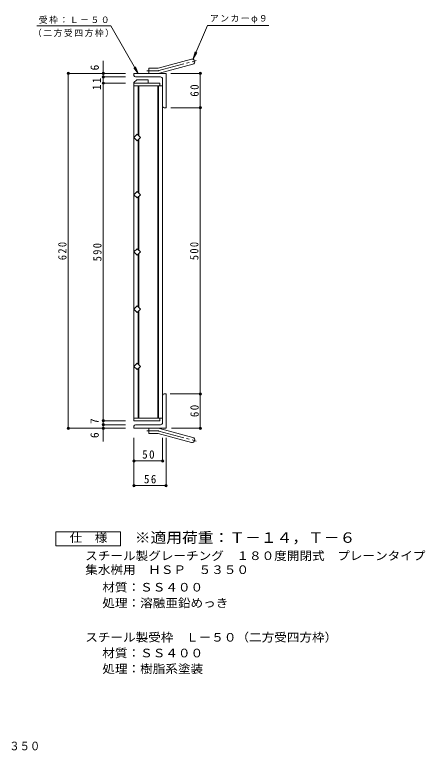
# Model space of a CAD drawing. Units: millimetres, scale not verified. Extents: x -567 to 866, y -688 to 653.
# Drawn here: x 150 to 866, y -688 to 600 of the extents above; entities that cross this region are included whole.
import ezdxf
from ezdxf.enums import TextEntityAlignment as Align

# ---------------------------------------------------------------- set-up
doc = ezdxf.new("R2010")
doc.units = ezdxf.units.MM
doc.header["$LTSCALE"] = 5
doc.header["$PDMODE"] = 32
doc.header["$PDSIZE"] = 4
doc.linetypes.add('CHAIN2', pattern=[12, 9, -1, 1, -1])
for name, color, linetype, lineweight in [('B-1', 2, 'Continuous', 9), ('B-2', 3, 'Continuous', 9), ('B-4', 7, 'Continuous', 9), ('B-5', 7, 'Continuous', 9), ('F-4_F-4ﾚｲﾔ', 2, 'Continuous', 9)]:
    doc.layers.add(name, color=color, linetype=linetype, lineweight=lineweight)
doc.layers.add('F-5_F-5ﾚｲﾔ', color=2, linetype='Continuous')
doc.styles.add('ＭＳ ゴシック', font='')
doc.styles.get('ＭＳ ゴシック').set_extended_font_data('MS Gothic')

msp = doc.modelspace()

# ---------------------------------------------------------------- linework, layer by layer
at = {"layer": 'B-1'}
for p, q in [((399.847, 506.376), (458.038, 521.969)), ((383.703, 497.07), (383.703, 506.07)), ((397.518, 506.07), (383.703, 506.07)), ((402.177, 497.683), (460.367, 513.275)), ((357.703, 493.57), (357.703, 497.07)), ((413.703, 497.07), (357.703, 497.07)), ((403.703, 491.07), (360.203, 491.07)), ((413.703, 497.07), (413.703, 437.07)), ((407.703, 487.07), (407.703, 439.57)), ((410.203, 437.07), (413.703, 437.07)), ((410.203, -62.93), (413.703, -62.93)), ((413.703, -122.93), (413.703, -62.93)), ((407.703, -112.93), (407.703, -65.43)), ((357.703, -119.43), (357.703, -122.93)), ((413.703, -122.93), (357.703, -122.93)), ((403.703, -116.93), (360.203, -116.93)), ((383.703, -122.93), (383.703, -131.93)), ((402.177, -123.544), (460.367, -139.136)), ((397.518, -131.93), (383.703, -131.93)), ((399.847, -132.237), (458.038, -147.829))]:
    msp.add_line(p, q, dxfattribs=at)
at = {"layer": 'B-1', "linetype": 'CHAIN2'}
for p, q in [((401.012, 502.03), (466.178, 519.491)), ((397.518, 501.57), (379.898, 501.57)), ((397.518, -127.43), (379.898, -127.43)), ((401.012, -127.89), (466.178, -145.352))]:
    msp.add_line(p, q, dxfattribs=at)
at = {"layer": 'B-1'}
for centre, radius, start, end in [((459.203, 517.622), 4.5, 285.00014, 104.99991), ((397.518, 515.07), 9, 270, 285.00002), ((360.203, 493.57), 2.5, 180, 270), ((397.518, 515.07), 18, 270, 285), ((403.703, 487.07), 4, 0, 90), ((410.203, 439.57), 2.5, 180, 270), ((410.203, -65.43), 2.5, 90, 180), ((403.703, -112.93), 4, 270, 0), ((360.203, -119.43), 2.5, 90, 180), ((397.518, -140.93), 18, 75, 90), ((397.518, -140.93), 9, 74.99998, 90), ((459.203, -143.482), 4.5, 255.00009, 74.99986)]:
    msp.add_arc(centre, radius, start, end, dxfattribs=at)
at = {"layer": 'B-1', "linetype": 'CHAIN2'}
for centre, start, end in [((397.518, 515.07), 270, 284.99995), ((397.518, -140.93), 75.00005, 90)]:
    msp.add_arc(centre, 13.5, start, end, dxfattribs=at)
at = {"layer": 'B-2'}
for p, q in [((357.703, 481.07), (362.703, 486.07)), ((357.703, 481.07), (357.703, 480.07)), ((357.703, 480.07), (402.703, 480.07)), ((357.703, -109.93), (357.703, 480.07)), ((362.703, 486.07), (382.703, 486.07)), ((382.703, 480.07), (382.703, 486.07)), ((402.703, 480.07), (402.703, 475.57)), ((357.703, 475.57), (407.703, 475.57)), ((364.703, 389.383), (364.703, 475.57)), ((366.203, 387.883), (366.203, 475.57)), ((399.203, -105.43), (399.203, 475.57)), ((400.703, -105.43), (400.703, 475.57)), ((407.703, -105.43), (407.703, 475.57)), ((364.703, 289.384), (364.703, 380.756)), ((366.203, 287.883), (366.203, 382.256)), ((364.703, 189.383), (364.703, 280.756)), ((366.203, 187.883), (366.203, 282.256)), ((364.703, 89.384), (364.703, 180.756)), ((366.203, 87.883), (366.203, 182.256)), ((364.703, -10.617), (364.703, 80.756)), ((366.203, -12.117), (366.203, 82.256)), ((364.703, -105.43), (364.703, -19.244)), ((366.203, -105.43), (366.203, -17.744)), ((357.703, -105.43), (407.703, -105.43)), ((357.703, -109.93), (402.703, -109.93)), ((402.703, -109.93), (402.703, -105.43))]:
    msp.add_line(p, q, dxfattribs=at)
for points in [[(369.016, 385.07), (363.36, 390.726), (357.703, 385.07), (363.36, 379.413)], [(369.016, 285.07), (363.36, 290.727), (357.703, 285.07), (363.36, 279.413)], [(369.016, 185.07), (363.36, 190.727), (357.703, 185.07), (363.36, 179.413)], [(369.016, 85.07), (363.36, 90.727), (357.703, 85.07), (363.36, 79.413)], [(369.016, -14.93), (363.36, -9.273), (357.703, -14.93), (363.36, -20.587)]]:
    msp.add_lwpolyline(points, close=True, dxfattribs=at)
at = {"layer": 'B-4'}
for p, q in [((304.119, 491.07), (304.119, 519.289)), ((342.676, 497.07), (241.576, 497.07)), ((243.076, -122.93), (243.076, 497.07)), ((342.676, 491.07), (302.619, 491.07)), ((304.119, 480.07), (304.119, 491.07)), ((421.864, 497.07), (474.844, 497.07)), ((342.676, 480.07), (302.619, 480.07)), ((304.119, -109.93), (304.119, 480.07)), ((421.864, 437.07), (474.844, 437.07)), ((420.838, -62.93), (474.844, -62.93)), ((342.676, -109.93), (302.619, -109.93)), ((304.119, -116.93), (304.119, -109.93)), ((342.676, -122.93), (241.576, -122.93)), ((342.676, -116.93), (302.619, -116.93)), ((304.119, -145.964), (304.119, -116.93)), ((422.988, -122.93), (474.844, -122.93)), ((357.703, -139.979), (357.703, -224.764)), ((407.703, -139.979), (407.703, -181.579)), ((413.703, -139.979), (413.703, -224.764)), ((357.703, -180.079), (407.703, -180.079)), ((357.703, -223.264), (413.703, -223.264))]:
    msp.add_line(p, q, dxfattribs=at)
msp.add_lwpolyline([(473.344, -122.93), (473.344, -62.93), (473.344, 437.07), (473.344, 497.07)], dxfattribs=at)
for p in [(243.076, 497.07), (304.119, 497.07), (304.119, 491.07), (473.344, 497.07), (304.119, 480.07), (473.344, 437.07), (473.344, -62.93), (304.119, -109.93), (304.119, -116.93), (243.076, -122.93), (304.119, -122.93), (473.344, -122.93), (357.703, -180.079), (407.703, -180.079), (357.703, -223.264), (413.703, -223.264)]:
    msp.add_point(p, dxfattribs=at)
at = {"layer": 'B-5'}
for p, q in [((485.845, 580.738), (593.052, 580.738)), ((460.86, 522.725), (467.261, 533.462)), ((365.199, 497.07), (357.589, 506.987)), ((365.199, 497.07), (360.415, 508.618))]:
    msp.add_line(p, q, dxfattribs=at)
for points in [[(188.138, 580.184), (317.212, 580.184), (365.199, 497.07)], [(485.845, 580.738), (460.86, 522.725), (464.264, 534.752)]]:
    msp.add_lwpolyline(points, dxfattribs=at)
at = {"layer": 'F-4_F-4ﾚｲﾔ'}
msp.add_lwpolyline([(221.517, -328.794), (221.517, -303.793), (334.016, -303.793), (334.016, -328.794)], close=True, dxfattribs=at)

# ---------------------------------------------------------------- texts
at = {"layer": 'B-4', "color": 2, "style": 'ＭＳ ゴシック'}
for s, p in [('6', (300.699, 502.319)), ('7', (300.604, -115.625)), ('6', (300.604, -140.161))]:
    msp.add_text(s, height=14.66, rotation=90, dxfattribs=at).set_placement(p, align=Align.BOTTOM_LEFT)
at = {"layer": 'B-4', "color": 2, "char_height": 14.66, "attachment_point": 7, "rotation": 90, "style": 'ＭＳ ゴシック'}
for s, insert in [('\\T1.27;\\W0.95;11', (299.952, 468.165)), ('\\T1.27;\\W0.95;60', (470.844, 456.445)), ('\\T1.27;\\W0.9;620', (240.077, 170.82)), ('\\T1.27;\\W0.9;590', (301.119, 168.82)), ('\\T1.27;\\W0.9;500', (470.344, 170.82)), ('\\T1.27;\\W0.95;60', (470.844, -103.555))]:
    msp.add_mtext(s, dxfattribs=dict(at, insert=insert))
at = {"layer": 'B-4', "color": 2, "char_height": 14.66, "attachment_point": 7, "style": 'ＭＳ ゴシック'}
for s, insert in [('\\T1.27;\\W0.95;50', (372.078, -176.303)), ('\\T1.27;\\W0.95;56', (375.078, -219.487))]:
    msp.add_mtext(s, dxfattribs=dict(at, insert=insert))
at = {"layer": 'B-5', "char_height": 11, "attachment_point": 7, "style": 'ＭＳ ゴシック'}
for s, insert in [('\\T1.17;受枠：Ｌ－５０', (191.609, 584.015)), ('\\T1.17;アンカーφ９', (490.187, 584.908)), ('\\T1.17;（二方受四方枠）', (181.284, 560.782))]:
    msp.add_mtext(s, dxfattribs=dict(at, insert=insert))
at = {"layer": 'F-4_F-4ﾚｲﾔ', "style": 'ＭＳ ゴシック', "width": 1.1}
for s, p in [('仕\u3000様', (245.266, -326.294)), ('スチール製グレーチング\u3000１８０度開閉式\u3000プレーンタイプ', (272.561, -357.754)), ('集水桝用\u3000ＨＳＰ\u3000５３５０', (272.561, -382.127)), ('材質：ＳＳ４００', (302.417, -412.779)), ('処理：溶融亜鉛めっき', (302.417, -440.279)), ('スチール製受枠\u3000Ｌ－５０（二方受四方枠）', (272.562, -500.28)), ('材質：ＳＳ４００', (302.417, -527.78)), ('処理：樹脂系塗装', (302.417, -555.28))]:
    msp.add_text(s, height=14.66, dxfattribs=at).set_placement(p, align=Align.BOTTOM_LEFT)
at = {"layer": 'F-5_F-5ﾚｲﾔ', "color": 3, "style": 'ＭＳ ゴシック', "width": 1.1}
msp.add_text('※適用荷重：Ｔ－１４，Ｔ－６', height=18.33, dxfattribs=at).set_placement((359.016, -328.794), align=Align.BOTTOM_LEFT)
at = {"layer": 'F-5_F-5ﾚｲﾔ', "style": 'ＭＳ ゴシック', "width": 0.9}
msp.add_text('集水桝用\u3000ＨＳＰ\u3000５３５０', height=14.66, dxfattribs=at).set_placement((-39.905, -690.26), align=Align.BOTTOM_LEFT)

doc.saveas('drawing.dxf')
